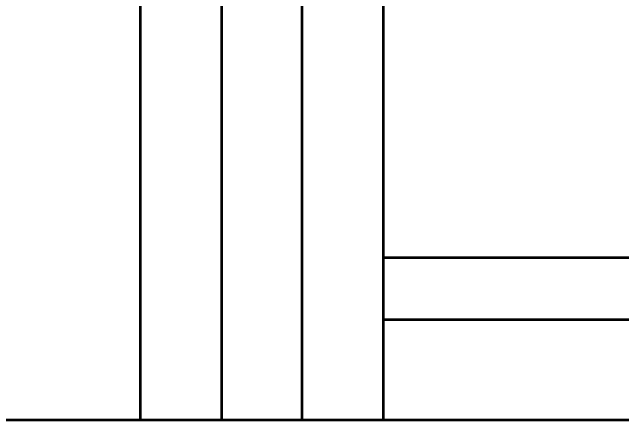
# Model space of a CAD drawing. Header units: millimetres. Extents: x -2161 to -582, y -4625 to -3434.
# Drawn here: x -1928.9 to -1771.7, y -4225 to -4118.2 of the extents above; entities that cross this region are included whole.
import ezdxf

# ---------------------------------------------------------------- set-up
doc = ezdxf.new("R2010")
doc.units = ezdxf.units.MM
doc.header["$LTSCALE"] = 0.5
doc.layers.add('AM_0', color=7, linetype='Continuous', lineweight=50)
doc.styles.add('MyTemplate', font='tcvn+7284-2003i.ttf', dxfattribs={"width": 0.8, "height": 3.5})
doc.dimstyles.new('Copy of MyTemplate', dxfattribs={"dimtxt": 3.5, "dimasz": 3.5, "dimexe": 1.5, "dimexo": 0, "dimtad": 1, "dimtoh": 1, "dimdec": 0, "dimlfac": 3.003, "dimdsep": 46, "dimtxsty": 'MyTemplate', "dimcen": 5, "dimclrd": 3, "dimclre": 3, "dimclrt": 1, "dimadec": 0, "dimazin": 0, "dimtfac": 1, "dimtdec": 0, "dimtmove": 0, "dimatfit": 3, "dimfxl": 1, "dimlwd": 25, "dimlwe": 25, "dimarcsym": 0})

# ---------------------------------------------------------------- blocks, each defined once
blk = doc.blocks.new('*D10')
at = {"layer": 'AM_0', "color": 3, "lineweight": 25, "transparency": 16777216}
for p, q in [((-2027.88, -4223.3), (-2027.88, -4242.95)), ((-1611.61, -4223.3), (-1611.61, -4242.95)), ((-2024.38, -4241.45), (-1615.11, -4241.45))]:
    blk.add_line(p, q, dxfattribs=at)
at = {"layer": 'AM_0', "color": 3, "transparency": 16777216}
for points in [[(-2024.38, -4240.87), (-2024.38, -4242.04), (-2027.88, -4241.45)], [(-1615.11, -4240.87), (-1615.11, -4242.04), (-1611.61, -4241.45)]]:
    blk.add_solid(points, dxfattribs=at)
at = {"layer": 'Defpoints', "color": 0, "transparency": 16777216}
for p in [(-2027.88, -4223.3), (-1611.61, -4223.3), (-1611.61, -4241.45)]:
    blk.add_point(p, dxfattribs=at)
at = {"layer": 'AM_0', "color": 1, "transparency": 16777216, "insert": (-1819.74, -4239.08), "char_height": 3.5, "attachment_point": 5, "style": 'MyTemplate'}
blk.add_mtext('1250', dxfattribs=at)

msp = doc.modelspace()

# ---------------------------------------------------------------- linework, layer by layer
at = {"layer": 'AM_0'}
for p, q in [((-1895.99, -4083.66), (-1895.99, -4223.3)), ((-1833.39, -4083.66), (-1833.39, -4223.3)), ((-1875.01, -4097.98), (-1875.01, -4223.3)), ((-1854.37, -4097.98), (-1854.37, -4223.3)), ((-1770.08, -4181.46), (-1833.39, -4181.46)), ((-1770.08, -4197.44), (-1833.39, -4197.44)), ((-1611.61, -4223.3), (-2027.88, -4223.3))]:
    msp.add_line(p, q, dxfattribs=at)

# ---------------------------------------------------------------- dimensions: what is measured, and where the dimension line sits
dim = msp.add_linear_dim(base=(-1611.61, -4241.45), p1=(-2027.88, -4223.3), p2=(-1611.61, -4223.3), dimstyle='Copy of MyTemplate', dxfattribs=at)
dim.commit()
dim.dimension.update_dxf_attribs({"geometry": '*D10', "text_midpoint": (-1819.74, -4239.08)})

doc.saveas('drawing.dxf')
